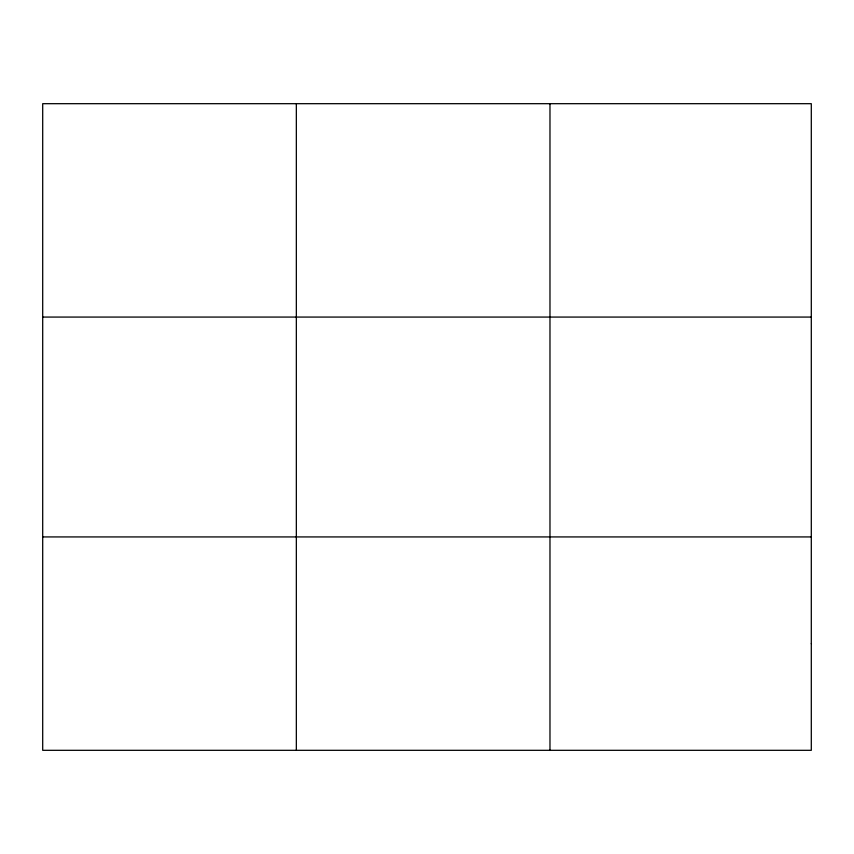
<?xml version="1.0" encoding="UTF-8"?>
<svg xmlns="http://www.w3.org/2000/svg" width="854" height="854" viewBox="0 0 854 854"><rect width="100%" height="100%" fill="white"/><g stroke="black" fill="none" stroke-linecap="round" stroke-linejoin="round"><path stroke-width="1.28" d="M296.338 750.314L296.338 103.686M549.976 750.314L549.976 103.686M42.7 317.069L811.3 317.069M42.7 536.931L811.3 536.931M811.3 643.617L811.3 750.314L42.7 750.314L42.7 103.686L811.3 103.686L811.3 643.617"/></g></svg>
